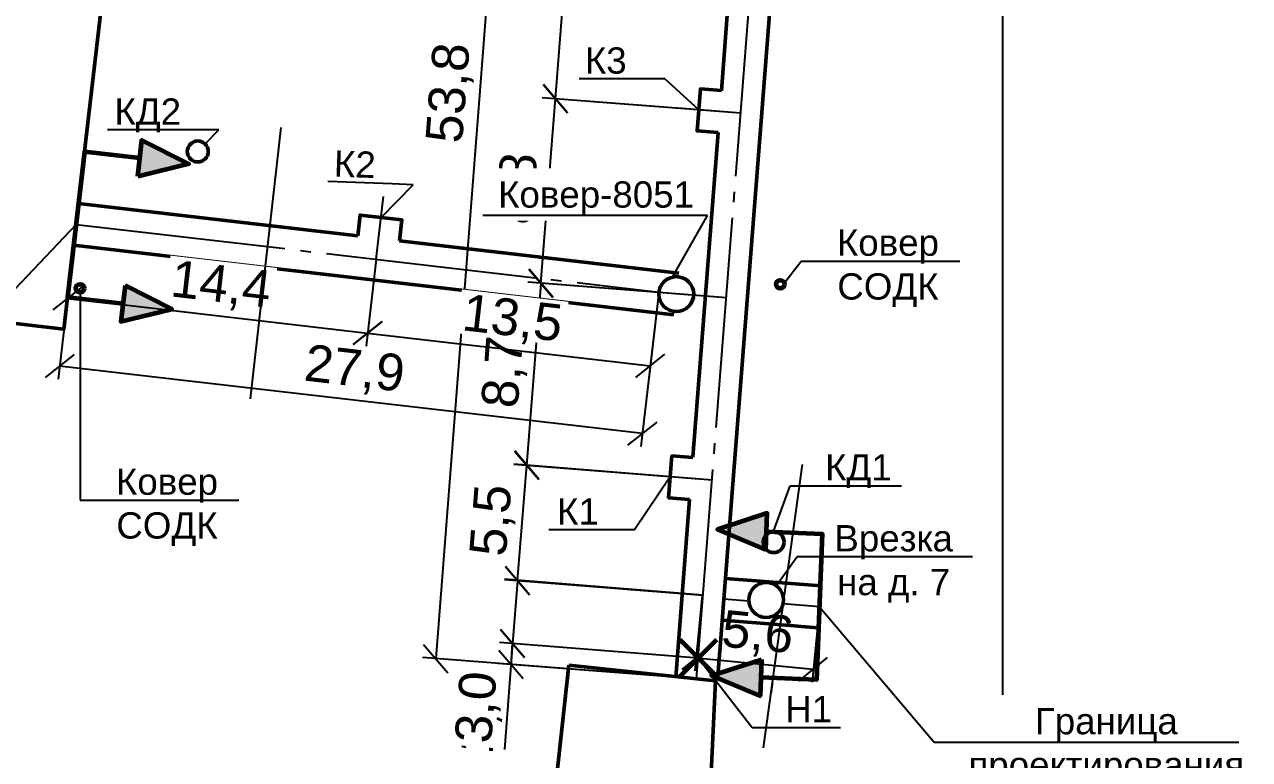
# Model space of a CAD drawing. Header units: millimetres. Extents: x 1990 to 8783, y 397 to 3825.
# Drawn here: x 3868.8 to 3985.4, y 3457.8 to 3527.8 of the extents above; entities that cross this region are included whole.
import ezdxf
from ezdxf import colors
from ezdxf.entities.mleader import LeaderData, LeaderLine
from ezdxf.math import Vec2, Vec3

# ---------------------------------------------------------------- set-up
doc = ezdxf.new("R2010")
doc.units = ezdxf.units.MM
doc.header["$XCLIPFRAME"] = 2
doc.linetypes.add('ГОСТ 2.303 5', pattern=[24, 20, -1.5, 1, -1.5])
doc.layers.add('Основной', color=1, linetype='Continuous', lineweight=60)
doc.styles.add('GOST', font='gost.shx', dxfattribs={"oblique": 15})
doc.styles.get("Standard").update_dxf_attribs({"font": 'arial.ttf'})
doc.dimstyles.new('М 1 к 500', dxfattribs={"dimtxt": 3.5, "dimasz": 2.5, "dimexe": 1.25, "dimexo": 0, "dimtad": 1, "dimdec": 1, "dimlfac": 0.5, "dimzin": 1, "dimtxsty": 'GOST', "dimblk": 'OBLIQUE', "dimcen": 2.5, "dimclrd": 256, "dimclre": 256, "dimclrt": 256, "dimazin": 2, "dimtfac": 1, "dimtdec": 1, "dimtmove": 0, "dimatfit": 3, "dimldrblk": 'NONE', "dimfxl": 1.25, "dimlwd": -1, "dimlwe": -1, "dimarcsym": 0})
picture_1 = doc.add_image_def('image1.jpg', size_in_pixel=(3947, 3948))

# ---------------------------------------------------------------- blocks, each defined once
blk = doc.blocks.new('_Oblique')
at = {"color": 0, "linetype": 'ByBlock', "lineweight": -2}
blk.add_line((-0.5, -0.5), (0.5, 0.5), dxfattribs=at)
blk = doc.blocks.new('*D387')
at = {"lineweight": 25, "transparency": 16777216}
for p, q in [((3933.27, 3473.43), (3932.57, 3466.24)), ((3944.42, 3472.34), (3943.72, 3465.15)), ((3932.69, 3467.48), (3943.84, 3466.39))]:
    blk.add_line(p, q, dxfattribs=at)
at = {"layer": 'Defpoints', "color": 0, "lineweight": 35, "transparency": 16777216}
for p in [(3933.27, 3473.43), (3944.42, 3472.34), (3943.84, 3466.39)]:
    blk.add_point(p, dxfattribs=at)
at = {"lineweight": 25, "transparency": 16777216, "xscale": 2.5, "yscale": 2.5, "zscale": 2.5}
for p, rotation in [((3932.69, 3467.48), 174.412696070023), ((3943.84, 3466.39), 354.4126960700229)]:
    blk.add_blockref('_Oblique', p, dxfattribs=dict(at, rotation=rotation))
at = {"color": 2, "transparency": 16777216, "insert": (3938.53, 3469.66), "char_height": 3.5, "attachment_point": 5, "rotation": 354.4127, "bg_fill": 3, "box_fill_scale": 1.1, "bg_fill_color": 256, "bg_fill_true_color": 13158600, "bg_fill_transparency": 0}
blk.add_mtext('5,6', dxfattribs=at)
blk = doc.blocks.new('_None')
blk = doc.blocks.new('*D388')
at = {"lineweight": 25, "transparency": 16777216}
for p, q in [((3916.25, 3574.62), (3907.9, 3467.4)), ((3941.08, 3572.69), (3915, 3574.72)), ((3932.74, 3465.47), (3906.66, 3467.5))]:
    blk.add_line(p, q, dxfattribs=at)
at = {"layer": 'Defpoints', "color": 0, "lineweight": 35, "transparency": 16777216}
for p in [(3941.08, 3572.69), (3907.9, 3467.4), (3932.74, 3465.47)]:
    blk.add_point(p, dxfattribs=at)
at = {"lineweight": 25, "transparency": 16777216, "xscale": 2.5, "yscale": 2.5, "zscale": 2.5}
for p, rotation in [((3916.25, 3574.62), 85.54912885104227), ((3907.9, 3467.4), 265.5491288510422)]:
    blk.add_blockref('_Oblique', p, dxfattribs=dict(at, rotation=rotation))
at = {"color": 2, "transparency": 16777216, "insert": (3909.35, 3521.23), "char_height": 3.5, "attachment_point": 5, "rotation": 85.5491, "bg_fill": 3, "box_fill_scale": 1.1, "bg_fill_color": 256, "bg_fill_true_color": 13158600, "bg_fill_transparency": 0}
blk.add_mtext('53,8', dxfattribs=at)
blk = doc.blocks.new('*D389')
at = {"lineweight": 25, "transparency": 16777216}
for p, q in [((3932.89, 3467.46), (3913.98, 3468.94)), ((3915.07, 3466.85), (3915.22, 3468.84)), ((3932.74, 3465.47), (3913.82, 3466.94))]:
    blk.add_line(p, q, dxfattribs=at)
at = {"layer": 'Defpoints', "color": 0, "lineweight": 35, "transparency": 16777216}
for p in [(3915.22, 3468.84), (3932.89, 3467.46), (3932.74, 3465.47)]:
    blk.add_point(p, dxfattribs=at)
at = {"lineweight": 25, "transparency": 16777216, "xscale": 2.5, "yscale": 2.5, "zscale": 2.5, "rotation": 85.54912885105983}
blk.add_blockref('_Oblique', (3915.22, 3468.84), dxfattribs=at)
at = {"color": 2, "transparency": 16777216, "insert": (3912.16, 3461.73), "char_height": 3.5, "attachment_point": 5, "rotation": 85.5491, "bg_fill": 3, "box_fill_scale": 1.1, "bg_fill_color": 256, "bg_fill_true_color": 13158600, "bg_fill_transparency": 0}
blk.add_mtext('1,0', dxfattribs=at)
at = {"lineweight": 25, "transparency": 16777216, "xscale": 2.5, "yscale": 2.5, "zscale": 2.5, "rotation": 265.5491288510598}
blk.add_blockref('_Oblique', (3915.07, 3466.85), dxfattribs=at)
blk = doc.blocks.new('*D390')
at = {"lineweight": 25, "transparency": 16777216}
for p, q in [((3934.21, 3484.39), (3915.33, 3485.92)), ((3915.69, 3474.85), (3916.58, 3485.82)), ((3933.33, 3473.43), (3914.44, 3474.95))]:
    blk.add_line(p, q, dxfattribs=at)
at = {"layer": 'Defpoints', "color": 0, "lineweight": 35, "transparency": 16777216}
for p in [(3916.58, 3485.82), (3934.21, 3484.39), (3933.33, 3473.43)]:
    blk.add_point(p, dxfattribs=at)
at = {"lineweight": 25, "transparency": 16777216, "xscale": 2.5, "yscale": 2.5, "zscale": 2.5}
for p, rotation in [((3916.58, 3485.82), 85.38273937015306), ((3915.69, 3474.85), 265.382739370153)]:
    blk.add_blockref('_Oblique', p, dxfattribs=dict(at, rotation=rotation))
at = {"color": 2, "lineweight": 50, "transparency": 16777216, "insert": (3913.42, 3480.55), "char_height": 3.5, "attachment_point": 5, "rotation": 85.3827, "bg_fill": 3, "box_fill_scale": 1.1, "bg_fill_color": 256, "bg_fill_true_color": 13158600, "bg_fill_transparency": 0}
blk.add_mtext('5,5', dxfattribs=at)
blk = doc.blocks.new('*D391')
at = {"lineweight": 25, "transparency": 16777216}
for p, q in [((3919.3, 3520.68), (3923.45, 3574.06)), ((3939.09, 3572.84), (3922.21, 3574.16)), ((3934.94, 3519.46), (3918.05, 3520.78))]:
    blk.add_line(p, q, dxfattribs=at)
at = {"layer": 'Defpoints', "color": 0, "lineweight": 35, "transparency": 16777216}
for p in [(3923.45, 3574.06), (3939.09, 3572.84), (3934.94, 3519.46)]:
    blk.add_point(p, dxfattribs=at)
at = {"lineweight": 25, "transparency": 16777216, "xscale": 2.5, "yscale": 2.5, "zscale": 2.5}
for p, rotation in [((3923.45, 3574.06), 85.54912885105868), ((3919.3, 3520.68), 265.5491288510586)]:
    blk.add_blockref('_Oblique', p, dxfattribs=dict(at, rotation=rotation))
at = {"color": 2, "transparency": 16777216, "insert": (3918.65, 3547.58), "char_height": 3.5, "attachment_point": 5, "rotation": 85.5491, "bg_fill": 3, "box_fill_scale": 1.1, "bg_fill_color": 256, "bg_fill_true_color": 13158600, "bg_fill_transparency": 0}
blk.add_mtext('26,8', dxfattribs=at)
blk = doc.blocks.new('*D413')
at = {"lineweight": 25, "transparency": 16777216}
for p, q in [((3917.91, 3503.12), (3919.3, 3520.7)), ((3936.93, 3519.31), (3918.05, 3520.79)), ((3935.55, 3501.73), (3916.67, 3503.22))]:
    blk.add_line(p, q, dxfattribs=at)
at = {"layer": 'Defpoints', "color": 0, "lineweight": 35, "transparency": 16777216}
for p in [(3919.3, 3520.7), (3936.93, 3519.31), (3935.55, 3501.73)]:
    blk.add_point(p, dxfattribs=at)
at = {"lineweight": 25, "transparency": 16777216, "xscale": 2.5, "yscale": 2.5, "zscale": 2.5}
for p, rotation in [((3919.3, 3520.7), 85.50010607558904), ((3917.91, 3503.12), 265.500106075589)]:
    blk.add_blockref('_Oblique', p, dxfattribs=dict(at, rotation=rotation))
at = {"color": 2, "lineweight": 50, "transparency": 16777216, "insert": (3915.89, 3512.12), "char_height": 3.5, "attachment_point": 5, "rotation": 85.5001, "bg_fill": 3, "box_fill_scale": 1.1, "bg_fill_color": 256, "bg_fill_true_color": 13158600, "bg_fill_transparency": 0}
blk.add_mtext('8,8', dxfattribs=at)
blk = doc.blocks.new('*D392')
at = {"lineweight": 25, "transparency": 16777216}
for p, q in [((3933.36, 3473.42), (3914.44, 3474.89)), ((3915.69, 3474.8), (3915.22, 3468.84)), ((3932.89, 3467.46), (3913.98, 3468.93)), ((3915.22, 3468.84), (3914.44, 3458.76))]:
    blk.add_line(p, q, dxfattribs=at)
at = {"layer": 'Defpoints', "color": 0, "lineweight": 35, "transparency": 16777216}
for p in [(3933.36, 3473.42), (3915.22, 3468.84), (3932.89, 3467.46)]:
    blk.add_point(p, dxfattribs=at)
at = {"lineweight": 25, "transparency": 16777216, "xscale": 2.5, "yscale": 2.5, "zscale": 2.5}
for p, rotation in [((3915.69, 3474.8), 85.55937802324544), ((3915.22, 3468.84), 265.5593780232454)]:
    blk.add_blockref('_Oblique', p, dxfattribs=dict(at, rotation=rotation))
at = {"color": 2, "transparency": 16777216, "insert": (3912.02, 3462.76), "char_height": 3.5, "attachment_point": 5, "rotation": 85.5594, "bg_fill": 3, "box_fill_scale": 1.1, "bg_fill_color": 256, "bg_fill_true_color": 13158600, "bg_fill_transparency": 0}
blk.add_mtext('3,0', dxfattribs=at)
blk = doc.blocks.new('*D414')
at = {"lineweight": 25, "transparency": 16777216}
for p, q in [((3916.57, 3485.78), (3917.94, 3503.12)), ((3935.58, 3501.73), (3916.69, 3503.22)), ((3934.21, 3484.39), (3915.33, 3485.88))]:
    blk.add_line(p, q, dxfattribs=at)
at = {"layer": 'Defpoints', "color": 0, "lineweight": 35, "transparency": 16777216}
for p in [(3917.94, 3503.12), (3935.58, 3501.73), (3934.21, 3484.39)]:
    blk.add_point(p, dxfattribs=at)
at = {"lineweight": 25, "transparency": 16777216, "xscale": 2.5, "yscale": 2.5, "zscale": 2.5}
for p, rotation in [((3917.94, 3503.12), 85.50010607182479), ((3916.57, 3485.78), 265.5001060718248)]:
    blk.add_blockref('_Oblique', p, dxfattribs=dict(at, rotation=rotation))
at = {"color": 2, "lineweight": 50, "transparency": 16777216, "insert": (3914.54, 3494.66), "char_height": 3.5, "attachment_point": 5, "rotation": 85.5001, "bg_fill": 3, "box_fill_scale": 1.1, "bg_fill_color": 256, "bg_fill_true_color": 13158600, "bg_fill_transparency": 0}
blk.add_mtext('8,7', dxfattribs=at)
blk = doc.blocks.new('*D393')
at = {"lineweight": 25, "transparency": 16777216}
for p, q in [((3873.67, 3508.72), (3871.97, 3494.01)), ((3929.15, 3502.29), (3927.44, 3487.58)), ((3927.59, 3488.82), (3872.11, 3495.25))]:
    blk.add_line(p, q, dxfattribs=at)
at = {"layer": 'Defpoints', "color": 0, "lineweight": 35, "transparency": 16777216}
for p in [(3873.67, 3508.72), (3929.15, 3502.29), (3872.11, 3495.25)]:
    blk.add_point(p, dxfattribs=at)
at = {"lineweight": 25, "transparency": 16777216, "xscale": 2.5, "yscale": 2.5, "zscale": 2.5}
for p, rotation in [((3872.11, 3495.25), 173.3813565289902), ((3927.59, 3488.82), 353.3813565289901)]:
    blk.add_blockref('_Oblique', p, dxfattribs=dict(at, rotation=rotation))
at = {"color": 2, "transparency": 16777216, "insert": (3900.16, 3494.75), "char_height": 3.5, "attachment_point": 5, "rotation": 353.3814, "bg_fill": 3, "box_fill_scale": 1.1, "bg_fill_color": 256, "bg_fill_true_color": 13158600, "bg_fill_transparency": 0}
blk.add_mtext('27,9', dxfattribs=at)
blk = doc.blocks.new('*D415')
at = {"lineweight": 25, "transparency": 16777216}
for p, q in [((3873.67, 3508.72), (3872.71, 3500.46)), ((3902.24, 3505.41), (3901.28, 3497.15)), ((3872.86, 3501.7), (3901.42, 3498.39))]:
    blk.add_line(p, q, dxfattribs=at)
at = {"layer": 'Defpoints', "color": 0, "lineweight": 35, "transparency": 16777216}
for p in [(3873.67, 3508.72), (3902.24, 3505.41), (3901.42, 3498.39)]:
    blk.add_point(p, dxfattribs=at)
at = {"lineweight": 25, "transparency": 16777216, "xscale": 2.5, "yscale": 2.5, "zscale": 2.5}
for p, rotation in [((3872.86, 3501.7), 173.3813565289908), ((3901.42, 3498.39), 353.3813565289908)]:
    blk.add_blockref('_Oblique', p, dxfattribs=dict(at, rotation=rotation))
at = {"color": 2, "transparency": 16777216, "insert": (3887.45, 3502.76), "char_height": 3.5, "attachment_point": 5, "rotation": 353.3814, "bg_fill": 3, "box_fill_scale": 1.1, "bg_fill_color": 256, "bg_fill_true_color": 13158600, "bg_fill_transparency": 0}
blk.add_mtext('14,4', dxfattribs=at)
blk = doc.blocks.new('*D394')
at = {"lineweight": 25, "transparency": 16777216}
for p, q in [((3902.24, 3505.41), (3901.28, 3497.15)), ((3929.15, 3502.29), (3928.19, 3494.03)), ((3901.42, 3498.39), (3928.33, 3495.27))]:
    blk.add_line(p, q, dxfattribs=at)
at = {"layer": 'Defpoints', "color": 0, "lineweight": 35, "transparency": 16777216}
for p in [(3902.24, 3505.41), (3929.15, 3502.29), (3928.33, 3495.27)]:
    blk.add_point(p, dxfattribs=at)
at = {"lineweight": 25, "transparency": 16777216, "xscale": 2.5, "yscale": 2.5, "zscale": 2.5}
for p, rotation in [((3901.42, 3498.39), 173.3813565289915), ((3928.33, 3495.27), 353.3813565289915)]:
    blk.add_blockref('_Oblique', p, dxfattribs=dict(at, rotation=rotation))
at = {"color": 2, "transparency": 16777216, "insert": (3915.19, 3499.54), "char_height": 3.5, "attachment_point": 5, "rotation": 353.3814, "bg_fill": 3, "box_fill_scale": 1.1, "bg_fill_color": 256, "bg_fill_true_color": 13158600, "bg_fill_transparency": 0}
blk.add_mtext('13,5', dxfattribs=at)
blk = doc.blocks.new('ГРАНИЦА ПРОЕКТИРОВАНИЯ')
h = blk.add_hatch(color=256)
h.dxf.hatch_style = 1
h.paths.add_polyline_path([(3438.03, 2134.87), (3434.57, 2134.87), (3436.3, 2130.18)])
h.paths.add_polyline_path([(3451.94, 2134.87), (3448.47, 2134.87), (3450.21, 2130.18)])
at = {"layer": 'Основной'}
for points in [[(3450.21, 2134.87), (3450.21, 2140.18), (3436.3, 2140.18), (3436.3, 2134.87)], [(3438.03, 2134.87), (3434.57, 2134.87), (3436.3, 2130.18), (3438.03, 2134.87)], [(3448.47, 2134.87), (3451.94, 2134.87), (3450.21, 2130.18), (3448.47, 2134.87)]]:
    blk.add_lwpolyline(points, dxfattribs=at)

msp = doc.modelspace()

# ---------------------------------------------------------------- linework, layer by layer
at = {"color": 5, "lineweight": 50}
msp.add_lwpolyline([(3850.956, 3539.981), (3876.95, 3536.965), (3872.518, 3498.773), (3846.525, 3501.789)], close=True, dxfattribs=at)
at = {"lineweight": 50}
msp.add_circle((3885.256, 3515.67), 1, dxfattribs=at)

# ---------------------------------------------------------------- pictures from other files: only their frames are drawn
at = {"lineweight": 25}
image = msp.add_image(picture_1, insert=(3461.85, 3443.783), size_in_units=(499.995, 500.122), dxfattribs=dict(at, fade=70))
image.set_boundary_path([(2873.684, 2320.406), (3946.5, 3947.5)])

# ---------------------------------------------------------------- next in the draw order: dimensions: what is measured, and where the dimension line sits
dim = msp.add_aligned_dim(p1=(3933.275, 3473.43), p2=(3944.42, 3472.34), distance=-5.974, dimstyle='М 1 к 500', override={"dimtxsty": 'Standard', "dimclrd": 256, "dimclre": 256, "dimclrt": 2, "dimtmove": 1, "dimtfill": 1, "dimlwd": 25, "dimlwe": 25})
dim.commit()
dim.dimension.update_dxf_attribs({"geometry": '*D387', "text_midpoint": (3938.531, 3469.655)})

# ---------------------------------------------------------------- next in the draw order: leaders
at = {"layer": 'Основной', "lineweight": 25}
ml = msp.add_multileader_mtext('Standard', dxfattribs=at)
ml.set_content('КД2', color=256)
ml.set_leader_properties()
ml.set_arrow_properties(name='NONE')
ml.build(insert=Vec2(0, 0))
ml.multileader.update_dxf_attribs({"text_left_attachment_type": 6, "text_right_attachment_type": 6, "dogleg_length": 2, "arrow_head_size": 2.5})
ctx = ml.context
ctx.base_point, ctx.char_height, ctx.arrow_head_size, ctx.plane_origin = Vec3(3875.365, 3517.716), 2.5, 2.5, Vec3(3885.256, 3515.67)
ctx.left_attachment, ctx.right_attachment, ctx.text_align_type = 6, 6, 1
notes = []
notes.append((ctx, [(0, (1, 1, 0), (3887.249, 3517.716), (-1, 0), 2, [(0, [(3885.954, 3516.386)], 0, [])])]))
ctx.mtext.insert, ctx.mtext.alignment, ctx.mtext.flow_direction = Vec3(3880.499, 3520.716), 2, 5
ctx.mtext.has_bg_fill, ctx.mtext.bg_color, ctx.mtext.bg_scale_factor, ctx.mtext.bg_transparency, ctx.mtext.use_window_bg_color = 1, -1027028792, 1.5, 0, 1
for ctx, leaders in notes:
    for number, flags, end, landing, length, lines in leaders:
        leader = LeaderData()
        leader.index, (leader.has_last_leader_line, leader.has_dogleg_vector, leader.attachment_direction) = number, flags
        leader.last_leader_point, leader.dogleg_vector, leader.dogleg_length = Vec3(end), Vec3(landing), length
        for number, points, colour, breaks in lines:
            line = LeaderLine()
            line.index, line.vertices, line.color, line.breaks = number, Vec3.list(points), colors.encode_raw_color(colour), breaks
            leader.lines.append(line)
        ctx.leaders.append(leader)

# ---------------------------------------------------------------- next in the draw order: linework, layer by layer
at = {"layer": 'Основной'}
for points in [[(3931.126, 3469.233), (3934.662, 3465.697)], [(3931.126, 3465.697), (3934.662, 3469.233)]]:
    msp.add_lwpolyline(points, dxfattribs=at)

# ---------------------------------------------------------------- next in the draw order: leaders
at = {"layer": 'Основной', "lineweight": 25}
ml = msp.add_multileader_mtext('Standard', dxfattribs=at)
ml.set_content('Н1', color=256)
ml.set_leader_properties()
ml.set_arrow_properties(name='NONE')
ml.build(insert=Vec2(0, 0))
ml.multileader.update_dxf_attribs({"text_left_attachment_type": 6, "text_right_attachment_type": 6, "dogleg_length": 2, "arrow_head_size": 2.5})
ctx = ml.context
ctx.base_point, ctx.char_height, ctx.arrow_head_size, ctx.plane_origin = Vec3(3940.024, 3460.843), 2.5, 2.5, Vec3(3932.724, 3467.703)
ctx.left_attachment, ctx.right_attachment, ctx.text_align_type = 6, 6, 1
notes = []
notes.append((ctx, [(1, (1, 1, 0), (3938.024, 3460.843), (1, 0), 2, [(0, [(3932.894, 3467.465)], 0, [])])]))
ctx.mtext.insert, ctx.mtext.alignment, ctx.mtext.flow_direction = Vec3(3943.399, 3463.843), 2, 5
ctx.mtext.has_bg_fill, ctx.mtext.bg_color, ctx.mtext.bg_scale_factor, ctx.mtext.bg_transparency, ctx.mtext.use_window_bg_color = 1, -1027028792, 1.5, 0, 1
for ctx, leaders in notes:
    for number, flags, end, landing, length, lines in leaders:
        leader = LeaderData()
        leader.index, (leader.has_last_leader_line, leader.has_dogleg_vector, leader.attachment_direction) = number, flags
        leader.last_leader_point, leader.dogleg_vector, leader.dogleg_length = Vec3(end), Vec3(landing), length
        for number, points, colour, breaks in lines:
            line = LeaderLine()
            line.index, line.vertices, line.color, line.breaks = number, Vec3.list(points), colors.encode_raw_color(colour), breaks
            leader.lines.append(line)
        ctx.leaders.append(leader)

# ---------------------------------------------------------------- next in the draw order: linework, layer by layer
at = {"color": 5, "lineweight": 50}
msp.add_lwpolyline([(3920.56, 3466.788), (3934.533, 3465.277), (3934.006, 3453.794), (3919.36, 3455.748)], close=True, dxfattribs=at)

# ---------------------------------------------------------------- next in the draw order: dimensions: what is measured, and where the dimension line sits
dim = msp.add_aligned_dim(p1=(3941.085, 3572.689), p2=(3932.739, 3465.471), distance=-24.913, dimstyle='М 1 к 500', override={"dimtxsty": 'Standard', "dimclrd": 256, "dimclre": 256, "dimclrt": 2, "dimtfill": 1, "dimlwd": 25, "dimlwe": 25})
dim.commit()
dim.dimension.update_dxf_attribs({"geometry": '*D388', "text_midpoint": (3909.354, 3521.225)})

# ---------------------------------------------------------------- next in the draw order: linework, layer by layer
at = {"color": 2, "linetype": 'ГОСТ 2.303 5', "lineweight": 25}
for p, q in [((3932.739, 3465.471), (3941.085, 3572.689)), ((3937.698, 3472.863), (3935.335, 3473.047))]:
    msp.add_line(p, q, dxfattribs=at)
at = {"lineweight": 50}
for p, q in [((3934.733, 3465.316), (3943.079, 3572.534)), ((3935.09, 3521.452), (3939.091, 3572.844)), ((3932.375, 3486.57), (3934.781, 3517.473)), ((3930.745, 3465.626), (3932.063, 3482.557))]:
    msp.add_line(p, q, dxfattribs=at)
msp.add_lwpolyline([(3935.095, 3521.46), (3933.101, 3521.619), (3932.784, 3517.632), (3934.777, 3517.473)], dxfattribs=at)
at = {"color": 2, "linetype": 'ГОСТ 2.303 5', "lineweight": 25}
msp.add_lwpolyline([(3936.93, 3519.308), (3930.949, 3519.784)], dxfattribs=at)
at = {"lineweight": 50}
msp.add_circle((3939.354, 3472.988), 1.66, dxfattribs=at)
at = {"layer": 'Основной'}
msp.add_circle((3940.692, 3503.034), 0.4, dxfattribs=at)

# ---------------------------------------------------------------- next in the draw order: dimensions: what is measured, and where the dimension line sits
dim = msp.add_aligned_dim(p1=(3934.936, 3519.463), p2=(3939.091, 3572.844), distance=15.686, dimstyle='М 1 к 500', override={"dimtxsty": 'Standard', "dimclrd": 256, "dimclre": 256, "dimclrt": 2, "dimtfill": 1, "dimlwd": 25, "dimlwe": 25})
dim.commit()
dim.dimension.update_dxf_attribs({"geometry": '*D391', "text_midpoint": (3918.654, 3547.583)})
at = {"lineweight": 50}
dim = msp.add_aligned_dim(p1=(3933.326, 3473.426), p2=(3934.212, 3484.393), distance=17.693, dimstyle='М 1 к 500', override={"dimtxsty": 'Standard', "dimclrd": 256, "dimclre": 256, "dimclrt": 2, "dimtfill": 1, "dimlwd": 25, "dimlwe": 25}, dxfattribs=at)
dim.commit()
dim.dimension.update_dxf_attribs({"geometry": '*D390', "text_midpoint": (3913.421, 3480.553)})
dim = msp.add_linear_dim(base=(3915.224, 3468.84), p1=(3932.739, 3465.471), p2=(3932.894, 3467.465), angle=85.54913, dimstyle='М 1 к 500', override={"dimtxsty": 'Standard', "dimclrd": 256, "dimclre": 256, "dimclrt": 2, "dimtmove": 1, "dimtfill": 1, "dimlwd": 25, "dimlwe": 25})
dim.commit()
dim.dimension.update_dxf_attribs({"geometry": '*D389', "text_midpoint": (3914.881, 3461.516), "dimtype": 161})

# ---------------------------------------------------------------- next in the draw order: leaders
at = {"layer": 'Основной', "lineweight": 25}
ml = msp.add_multileader_mtext('Standard', dxfattribs=at)
ml.set_content('Ковер \\PСОДК', color=256)
ml.set_leader_properties()
ml.set_arrow_properties(name='NONE')
ml.build(insert=Vec2(0, 0))
ml.multileader.update_dxf_attribs({"text_left_attachment_type": 6, "text_right_attachment_type": 6, "dogleg_length": 2, "arrow_head_size": 2.5})
ctx = ml.context
ctx.base_point, ctx.char_height, ctx.arrow_head_size, ctx.plane_origin = Vec3(3944.695, 3505.244), 2.5, 2.5, Vec3(3940.975, 3503.317)
ctx.left_attachment, ctx.right_attachment, ctx.text_align_type = 6, 6, 1
notes = []
notes.append((ctx, [(0, (1, 1, 0), (3942.695, 3505.244), (1, 0), 2, [(0, [(3941.078, 3503.137)], 0, [])])]))
ctx.mtext.insert, ctx.mtext.alignment, ctx.mtext.flow_direction = Vec3(3950.945, 3508.244), 2, 5
ctx.mtext.has_bg_fill, ctx.mtext.bg_color, ctx.mtext.bg_scale_factor, ctx.mtext.bg_transparency, ctx.mtext.use_window_bg_color = 1, -1027028792, 1.5, 0, 1
ml = msp.add_multileader_mtext('Standard', dxfattribs=at)
ml.set_content('Врезка \\Pна д. 7', color=256)
ml.set_leader_properties()
ml.set_arrow_properties(name='NONE')
ml.build(insert=Vec2(0, 0))
ml.multileader.update_dxf_attribs({"text_left_attachment_type": 6, "text_right_attachment_type": 6, "dogleg_length": 2, "arrow_head_size": 2.5})
ctx = ml.context
ctx.base_point, ctx.char_height, ctx.arrow_head_size, ctx.plane_origin = Vec3(3944.302, 3477.11), 2.5, 2.5, Vec3(3939.354, 3472.988)
ctx.left_attachment, ctx.right_attachment, ctx.text_align_type = 6, 6, 1
notes.append((ctx, [(0, (1, 1, 0), (3942.302, 3477.11), (1, 0), 2, [(0, [(3940.319, 3474.338)], 0, [])])]))
ctx.mtext.insert, ctx.mtext.alignment, ctx.mtext.flow_direction = Vec3(3951.489, 3480.11), 2, 5
ctx.mtext.has_bg_fill, ctx.mtext.bg_color, ctx.mtext.bg_scale_factor, ctx.mtext.bg_transparency, ctx.mtext.use_window_bg_color = 1, -1027028792, 1.5, 0, 1
for ctx, leaders in notes:
    for number, flags, end, landing, length, lines in leaders:
        leader = LeaderData()
        leader.index, (leader.has_last_leader_line, leader.has_dogleg_vector, leader.attachment_direction) = number, flags
        leader.last_leader_point, leader.dogleg_vector, leader.dogleg_length = Vec3(end), Vec3(landing), length
        for number, points, colour, breaks in lines:
            line = LeaderLine()
            line.index, line.vertices, line.color, line.breaks = number, Vec3.list(points), colors.encode_raw_color(colour), breaks
            leader.lines.append(line)
        ctx.leaders.append(leader)

# ---------------------------------------------------------------- next in the draw order: linework, layer by layer
at = {"lineweight": 50}
for p, q in [((3944.575, 3474.334), (3935.49, 3475.041)), ((3944.265, 3470.346), (3935.18, 3471.053))]:
    msp.add_line(p, q, dxfattribs=at)
at = {"color": 2, "linetype": 'ГОСТ 2.303 5', "lineweight": 25}
msp.add_line((3944.42, 3472.34), (3940.97, 3472.608), dxfattribs=at)
at = {"lineweight": 50}
msp.add_lwpolyline([(3932.377, 3486.545), (3930.383, 3486.703), (3930.066, 3482.716), (3932.06, 3482.558)], dxfattribs=at)
at = {"color": 2, "linetype": 'ГОСТ 2.303 5', "lineweight": 25}
msp.add_lwpolyline([(3934.212, 3484.393), (3928.231, 3484.868)], dxfattribs=at)
at = {"lineweight": 50}
msp.add_circle((3940.067, 3478.494), 1, dxfattribs=at)

# ---------------------------------------------------------------- next in the draw order: dimensions: what is measured, and where the dimension line sits
dim = msp.add_aligned_dim(p1=(3935.547, 3501.734), p2=(3936.93, 3519.308), distance=17.686, dimstyle='М 1 к 500', override={"dimtxsty": 'Standard', "dimclrd": 256, "dimclre": 256, "dimclrt": 2, "dimtfill": 1, "dimlwd": 25, "dimlwe": 25}, dxfattribs=at)
dim.commit()
dim.dimension.update_dxf_attribs({"geometry": '*D413', "text_midpoint": (3915.886, 3512.123)})
dim = msp.add_aligned_dim(p1=(3933.357, 3473.424), p2=(3932.894, 3467.465), distance=-17.724, dimstyle='М 1 к 500', override={"dimtxsty": 'Standard', "dimclrd": 256, "dimclre": 256, "dimclrt": 2, "dimtfill": 1, "dimlwd": 25, "dimlwe": 25})
dim.commit()
dim.dimension.update_dxf_attribs({"geometry": '*D392', "text_midpoint": (3912.015, 3462.763)})

# ---------------------------------------------------------------- next in the draw order: leaders
at = {"layer": 'Основной', "lineweight": 25}
ml = msp.add_multileader_mtext('Standard', dxfattribs=at)
ml.set_content('К3', color=256)
ml.set_leader_properties()
ml.set_arrow_properties(name='NONE')
ml.build(insert=Vec2(0, 0))
ml.multileader.update_dxf_attribs({"text_left_attachment_type": 6, "text_right_attachment_type": 6, "dogleg_length": 2, "arrow_head_size": 2.5})
ctx = ml.context
ctx.base_point, ctx.char_height, ctx.arrow_head_size, ctx.plane_origin = Vec3(3920.168, 3522.578), 2.5, 2.5, Vec3(3932.942, 3519.625)
ctx.left_attachment, ctx.right_attachment, ctx.text_align_type = 6, 6, 1
notes = []
notes.append((ctx, [(0, (1, 1, 0), (3929.712, 3522.578), (-1, 0), 2, [(0, [(3932.942, 3519.625)], 0, [])])]))
ctx.mtext.insert, ctx.mtext.alignment, ctx.mtext.flow_direction = Vec3(3924.087, 3525.578), 2, 5
ctx.mtext.has_bg_fill, ctx.mtext.bg_color, ctx.mtext.bg_scale_factor, ctx.mtext.bg_transparency, ctx.mtext.use_window_bg_color = 1, -1027028792, 1.5, 0, 1
ml = msp.add_multileader_mtext('Standard', dxfattribs=at)
ml.set_content('Ковер-8051', color=256)
ml.set_leader_properties()
ml.set_arrow_properties(name='NONE')
ml.build(insert=Vec2(0, 0))
ml.multileader.update_dxf_attribs({"text_left_attachment_type": 6, "text_right_attachment_type": 6, "dogleg_length": 2, "arrow_head_size": 2.5})
ctx = ml.context
ctx.base_point, ctx.char_height, ctx.arrow_head_size, ctx.plane_origin = Vec3(3911.803, 3509.576), 2.5, 2.5, Vec3(3930.798, 3502.096)
ctx.left_attachment, ctx.right_attachment, ctx.text_align_type = 6, 6, 1
notes.append((ctx, [(1, (1, 1, 0), (3933.764, 3509.576), (-1, 0), 0.227, [(0, [(3930.436, 3503.716)], 0, [])])]))
ctx.mtext.insert, ctx.mtext.alignment, ctx.mtext.flow_direction = Vec3(3923.162, 3512.826), 2, 5
ctx.mtext.has_bg_fill, ctx.mtext.bg_color, ctx.mtext.bg_scale_factor, ctx.mtext.bg_transparency, ctx.mtext.use_window_bg_color = 1, -1027028792, 1.5, 0, 1
ml = msp.add_multileader_mtext('Standard', dxfattribs=at)
ml.set_content('КД1', color=256)
ml.set_leader_properties()
ml.set_arrow_properties(name='NONE')
ml.build(insert=Vec2(0, 0))
ml.multileader.update_dxf_attribs({"text_left_attachment_type": 6, "text_right_attachment_type": 6, "dogleg_length": 2, "arrow_head_size": 2.5})
ctx = ml.context
ctx.base_point, ctx.char_height, ctx.arrow_head_size, ctx.plane_origin = Vec3(3943.636, 3483.859), 2.5, 2.5, Vec3(3940.067, 3478.494)
ctx.left_attachment, ctx.right_attachment, ctx.text_align_type = 6, 6, 1
notes.append((ctx, [(1, (1, 1, 0), (3941.636, 3483.859), (1, 0), 2, [(0, [(3940.067, 3479.494)], 0, [])])]))
ctx.mtext.insert, ctx.mtext.alignment, ctx.mtext.flow_direction = Vec3(3948.136, 3486.859), 2, 5
ctx.mtext.has_bg_fill, ctx.mtext.bg_color, ctx.mtext.bg_scale_factor, ctx.mtext.bg_transparency, ctx.mtext.use_window_bg_color = 1, -1027028792, 1.5, 0, 1
ml = msp.add_multileader_mtext('Standard', dxfattribs=at)
ml.set_content('К1', color=256)
ml.set_leader_properties()
ml.set_arrow_properties(name='NONE')
ml.build(insert=Vec2(0, 0))
ml.multileader.update_dxf_attribs({"text_left_attachment_type": 6, "text_right_attachment_type": 6, "dogleg_length": 2, "arrow_head_size": 2.5})
ctx = ml.context
ctx.base_point, ctx.char_height, ctx.arrow_head_size, ctx.plane_origin = Vec3(3917.75, 3479.658), 2.5, 2.5, Vec3(3930.225, 3484.71)
ctx.left_attachment, ctx.right_attachment, ctx.text_align_type = 6, 6, 1
notes.append((ctx, [(0, (1, 1, 0), (3926.811, 3479.658), (-1, 0), 2, [(0, [(3930.225, 3484.71)], 0, [])])]))
ctx.mtext.insert, ctx.mtext.alignment, ctx.mtext.flow_direction = Vec3(3921.436, 3482.658), 2, 5
ctx.mtext.has_bg_fill, ctx.mtext.bg_color, ctx.mtext.bg_scale_factor, ctx.mtext.bg_transparency, ctx.mtext.use_window_bg_color = 1, -1027028792, 1.5, 0, 1
for ctx, leaders in notes:
    for number, flags, end, landing, length, lines in leaders:
        leader = LeaderData()
        leader.index, (leader.has_last_leader_line, leader.has_dogleg_vector, leader.attachment_direction) = number, flags
        leader.last_leader_point, leader.dogleg_vector, leader.dogleg_length = Vec3(end), Vec3(landing), length
        for number, points, colour, breaks in lines:
            line = LeaderLine()
            line.index, line.vertices, line.color, line.breaks = number, Vec3.list(points), colors.encode_raw_color(colour), breaks
            leader.lines.append(line)
        ctx.leaders.append(leader)

# ---------------------------------------------------------------- next in the draw order: linework, layer by layer
at = {"lineweight": 25}
msp.add_lwpolyline([(3939.115, 3458.905), (3942.813, 3485.879)], dxfattribs=at)
at = {"lineweight": 50}
msp.add_circle((3930.798, 3502.096), 1.66, dxfattribs=at)

# ---------------------------------------------------------------- next in the draw order: block references
at = {"lineweight": 25, "xscale": -1, "rotation": 267.7169011731357}
msp.add_blockref('ГРАНИЦА ПРОЕКТИРОВАНИЯ', (1668.774, 117.079), dxfattribs=at)

# ---------------------------------------------------------------- next in the draw order: dimensions: what is measured, and where the dimension line sits
at = {"lineweight": 50}
dim = msp.add_aligned_dim(p1=(3934.212, 3484.393), p2=(3935.576, 3501.732), distance=17.693, dimstyle='М 1 к 500', override={"dimtxsty": 'Standard', "dimclrd": 256, "dimclre": 256, "dimclrt": 2, "dimtfill": 1, "dimlwd": 25, "dimlwe": 25}, dxfattribs=at)
dim.commit()
dim.dimension.update_dxf_attribs({"geometry": '*D414', "text_midpoint": (3914.536, 3494.664)})

# ---------------------------------------------------------------- next in the draw order: leaders
at = {"layer": 'Основной', "lineweight": 25}
ml = msp.add_multileader_mtext('Standard', dxfattribs=at)
ml.set_content('Граница \\Pпроектирования', color=256)
ml.set_leader_properties()
ml.set_arrow_properties(name='NONE')
ml.build(insert=Vec2(0, 0))
ml.multileader.update_dxf_attribs({"text_left_attachment_type": 6, "text_right_attachment_type": 6, "dogleg_length": 2, "arrow_head_size": 2.5})
ctx = ml.context
ctx.base_point, ctx.char_height, ctx.arrow_head_size, ctx.plane_origin = Vec3(3957.36, 3459.451), 2.5, 2.5, Vec3(3944.42, 3472.34)
ctx.left_attachment, ctx.right_attachment, ctx.text_align_type = 6, 6, 1
notes = []
notes.append((ctx, [(1, (1, 1, 0), (3955.36, 3459.451), (1, 0), 2, [(0, [(3944.42, 3472.34)], 0, [])])]))
ctx.mtext.insert, ctx.mtext.width, ctx.mtext.alignment, ctx.mtext.flow_direction = Vec3(3971.735, 3462.701), 24.75, 2, 5
ctx.mtext.has_bg_fill, ctx.mtext.bg_color, ctx.mtext.bg_scale_factor, ctx.mtext.bg_transparency, ctx.mtext.use_window_bg_color = 1, -1027028792, 1.5, 0, 1
for ctx, leaders in notes:
    for number, flags, end, landing, length, lines in leaders:
        leader = LeaderData()
        leader.index, (leader.has_last_leader_line, leader.has_dogleg_vector, leader.attachment_direction) = number, flags
        leader.last_leader_point, leader.dogleg_vector, leader.dogleg_length = Vec3(end), Vec3(landing), length
        for number, points, colour, breaks in lines:
            line = LeaderLine()
            line.index, line.vertices, line.color, line.breaks = number, Vec3.list(points), colors.encode_raw_color(colour), breaks
            leader.lines.append(line)
        ctx.leaders.append(leader)

# ---------------------------------------------------------------- next in the draw order: dimensions: what is measured, and where the dimension line sits
dim = msp.add_aligned_dim(p1=(3929.149, 3502.288), p2=(3873.673, 3508.725), distance=13.561, dimstyle='М 1 к 500', override={"dimtxsty": 'Standard', "dimclrd": 256, "dimclre": 256, "dimclrt": 2, "dimtfill": 1, "dimlwd": 25, "dimlwe": 25})
dim.commit()
dim.dimension.update_dxf_attribs({"geometry": '*D393', "text_midpoint": (3900.163, 3494.746)})

# ---------------------------------------------------------------- next in the draw order: linework, layer by layer
at = {"lineweight": 50}
for p, q in [((3873.904, 3510.711), (3900.48, 3507.628)), ((3873.443, 3506.738), (3930.568, 3500.11)), ((3904.453, 3507.167), (3931.029, 3504.083))]:
    msp.add_line(p, q, dxfattribs=at)
at = {"color": 2, "linetype": 'ГОСТ 2.303 5', "lineweight": 25}
msp.add_line((3873.673, 3508.725), (3929.149, 3502.288), dxfattribs=at)
msp.add_lwpolyline([(3902.236, 3505.41), (3902.927, 3511.37)], dxfattribs=at)
at = {"lineweight": 50}
msp.add_lwpolyline([(3904.453, 3507.167), (3904.683, 3509.153), (3900.71, 3509.614), (3900.48, 3507.628)], dxfattribs=at)

# ---------------------------------------------------------------- next in the draw order: dimensions: what is measured, and where the dimension line sits
dim = msp.add_aligned_dim(p1=(3873.673, 3508.725), p2=(3902.236, 3505.41), distance=-7.067, dimstyle='М 1 к 500', override={"dimtxsty": 'Standard', "dimclrd": 256, "dimclre": 256, "dimclrt": 2, "dimtfill": 1, "dimlwd": 25, "dimlwe": 25})
dim.commit()
dim.dimension.update_dxf_attribs({"geometry": '*D415', "text_midpoint": (3887.454, 3502.758)})

# ---------------------------------------------------------------- next in the draw order: leaders
at = {"layer": 'Основной', "lineweight": 25}
ml = msp.add_multileader_mtext('Standard', dxfattribs=at)
ml.set_content('К2', color=256)
ml.set_leader_properties()
ml.set_arrow_properties(name='NONE')
ml.build(insert=Vec2(0, 0))
ml.multileader.update_dxf_attribs({"text_left_attachment_type": 6, "text_right_attachment_type": 6, "dogleg_length": 2, "arrow_head_size": 2.5})
ctx = ml.context
ctx.base_point, ctx.char_height, ctx.arrow_head_size, ctx.plane_origin, ctx.plane_x_axis, ctx.plane_y_axis = Vec3(3896.252, 3512.849), 2.5, 2.5, Vec3(3902.697, 3509.384), Vec3(0.9993476, -0.0361157), Vec3(0.0361157, 0.9993476)
ctx.left_attachment, ctx.right_attachment, ctx.text_align_type = 6, 6, 1
notes = []
notes.append((ctx, [(0, (1, 1, 0), (3905.764, 3512.505), (-0.9993476, 0.0361157), 2, [(0, [(3902.697, 3509.384)], 0, [])])]))
ctx.mtext.insert, ctx.mtext.text_direction, ctx.mtext.rotation, ctx.mtext.alignment, ctx.mtext.flow_direction = Vec3(3900.251, 3515.707), Vec3(0.9993476, -0.0361157), 6.2470618, 2, 5
ctx.mtext.has_bg_fill, ctx.mtext.bg_color, ctx.mtext.bg_scale_factor, ctx.mtext.bg_transparency, ctx.mtext.use_window_bg_color = 1, -1027028792, 1.5, 0, 1
for ctx, leaders in notes:
    for number, flags, end, landing, length, lines in leaders:
        leader = LeaderData()
        leader.index, (leader.has_last_leader_line, leader.has_dogleg_vector, leader.attachment_direction) = number, flags
        leader.last_leader_point, leader.dogleg_vector, leader.dogleg_length = Vec3(end), Vec3(landing), length
        for number, points, colour, breaks in lines:
            line = LeaderLine()
            line.index, line.vertices, line.color, line.breaks = number, Vec3.list(points), colors.encode_raw_color(colour), breaks
            leader.lines.append(line)
        ctx.leaders.append(leader)

# ---------------------------------------------------------------- next in the draw order: linework, layer by layer
at = {"lineweight": 25}
msp.add_lwpolyline([(3890.259, 3492.121), (3893.204, 3517.953)], dxfattribs=at)

# ---------------------------------------------------------------- next in the draw order: block references
at = {"lineweight": 25, "rotation": 83.38135652898391}
msp.add_blockref('ГРАНИЦА ПРОЕКТИРОВАНИЯ', (5602.715, -158.257), dxfattribs=at)

# ---------------------------------------------------------------- next in the draw order: dimensions: what is measured, and where the dimension line sits
dim = msp.add_aligned_dim(p1=(3902.236, 3505.41), p2=(3929.149, 3502.288), distance=-7.067, dimstyle='М 1 к 500', override={"dimtxsty": 'Standard', "dimclrd": 256, "dimclre": 256, "dimclrt": 2, "dimtfill": 1, "dimlwd": 25, "dimlwe": 25})
dim.commit()
dim.dimension.update_dxf_attribs({"geometry": '*D394', "text_midpoint": (3915.192, 3499.539)})

# ---------------------------------------------------------------- next in the draw order: leaders
at = {"layer": 'Основной', "lineweight": 25}
ml = msp.add_multileader_mtext('Standard', dxfattribs=at)
ml.set_content('Граница \\Pпроектирования*', color=256)
ml.set_leader_properties()
ml.set_arrow_properties(name='NONE')
ml.build(insert=Vec2(0, 0))
ml.multileader.update_dxf_attribs({"text_left_attachment_type": 6, "text_right_attachment_type": 6, "dogleg_length": 2, "arrow_head_size": 2.5})
ctx = ml.context
ctx.base_point, ctx.char_height, ctx.arrow_head_size, ctx.plane_origin = Vec3(3828.155, 3495.836), 2.5, 2.5, Vec3(3873.673, 3508.725)
ctx.left_attachment, ctx.right_attachment, ctx.text_align_type = 6, 6, 1
notes = []
notes.append((ctx, [(0, (1, 1, 0), (3861.41, 3495.836), (-1, 0), 2, [(0, [(3873.673, 3508.725)], 0, [])])]))
ctx.mtext.insert, ctx.mtext.width, ctx.mtext.alignment, ctx.mtext.flow_direction = Vec3(3844.209, 3499.086), 24.75, 2, 5
ctx.mtext.has_bg_fill, ctx.mtext.bg_color, ctx.mtext.bg_scale_factor, ctx.mtext.bg_transparency, ctx.mtext.use_window_bg_color = 1, -1027028792, 1.5, 0, 1
for ctx, leaders in notes:
    for number, flags, end, landing, length, lines in leaders:
        leader = LeaderData()
        leader.index, (leader.has_last_leader_line, leader.has_dogleg_vector, leader.attachment_direction) = number, flags
        leader.last_leader_point, leader.dogleg_vector, leader.dogleg_length = Vec3(end), Vec3(landing), length
        for number, points, colour, breaks in lines:
            line = LeaderLine()
            line.index, line.vertices, line.color, line.breaks = number, Vec3.list(points), colors.encode_raw_color(colour), breaks
            leader.lines.append(line)
        ctx.leaders.append(leader)

# ---------------------------------------------------------------- next in the draw order: linework, layer by layer
at = {"layer": 'Основной'}
msp.add_circle((3874.05, 3502.649), 0.4, dxfattribs=at)

# ---------------------------------------------------------------- next in the draw order: leaders
at = {"layer": 'Основной', "lineweight": 25}
ml = msp.add_multileader_mtext('Standard', dxfattribs=at)
ml.set_content('Ковер \\PСОДК', color=256)
ml.set_leader_properties()
ml.set_arrow_properties(name='NONE')
ml.build(insert=Vec2(0, 0))
ml.multileader.update_dxf_attribs({"text_left_attachment_type": 6, "text_right_attachment_type": 6, "dogleg_length": 2, "arrow_head_size": 2.5})
ctx = ml.context
ctx.base_point, ctx.char_height, ctx.arrow_head_size, ctx.plane_origin = Vec3(3876.075, 3482.498), 2.5, 2.5, Vec3(3874.333, 3502.932)
ctx.left_attachment, ctx.right_attachment, ctx.text_align_type = 6, 6, 1
notes = []
notes.append((ctx, [(0, (1, 1, 0), (3874.075, 3482.498), (1, 0), 2, [(0, [(3874.05, 3502.249)], 0, [])])]))
ctx.mtext.insert, ctx.mtext.alignment, ctx.mtext.flow_direction = Vec3(3882.325, 3485.498), 2, 5
ctx.mtext.has_bg_fill, ctx.mtext.bg_color, ctx.mtext.bg_scale_factor, ctx.mtext.bg_transparency, ctx.mtext.use_window_bg_color = 1, -1027028792, 1.5, 0, 1
for ctx, leaders in notes:
    for number, flags, end, landing, length, lines in leaders:
        leader = LeaderData()
        leader.index, (leader.has_last_leader_line, leader.has_dogleg_vector, leader.attachment_direction) = number, flags
        leader.last_leader_point, leader.dogleg_vector, leader.dogleg_length = Vec3(end), Vec3(landing), length
        for number, points, colour, breaks in lines:
            line = LeaderLine()
            line.index, line.vertices, line.color, line.breaks = number, Vec3.list(points), colors.encode_raw_color(colour), breaks
            leader.lines.append(line)
        ctx.leaders.append(leader)

doc.saveas('drawing.dxf')
